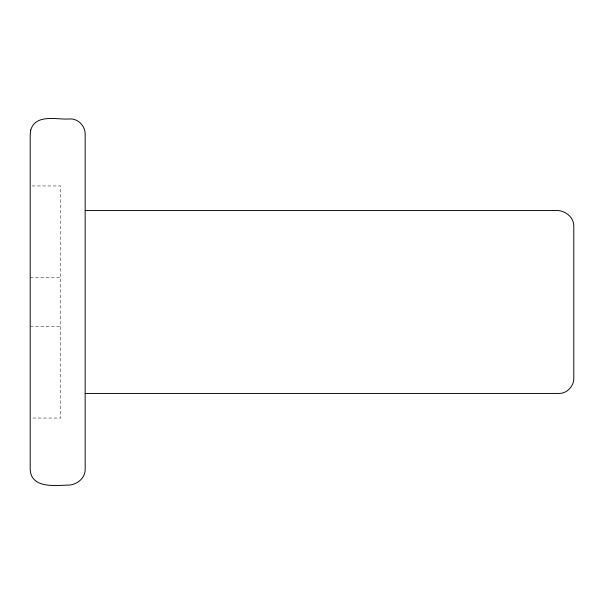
<?xml version="1.0" encoding="UTF-8"?>
<svg xmlns="http://www.w3.org/2000/svg" width="604" height="604" viewBox="0 0 604 604"><rect width="100%" height="100%" fill="white"/><g stroke="black" fill="none" stroke-linecap="round" stroke-linejoin="round"><path stroke-width="0.45" stroke-dasharray="3.02 2.27" d="M32.05 185.949L60.74 185.949L60.74 418.051L32.05 418.051M30.2 277.568L60.74 277.568M30.2 326.432L60.74 326.432"/><path stroke-width="0.91" d="M85.172 210.562L558.534 210.562C566.265 211.566 573.543 217.448 573.8 225.654L573.8 378.346C573.838 386.424 566.733 393.853 558.534 393.438L85.172 393.438M30.721 130.079L30.2 134.752L30.2 469.248C31.03 489.444 56.746 485.178 69.898 485.05C77.878 484.031 85.292 477.726 85.172 469.248L85.172 134.752C85.572 126.417 78.384 118.505 69.898 118.95C57.403 120.037 35.742 113.265 30.721 130.079"/></g></svg>
